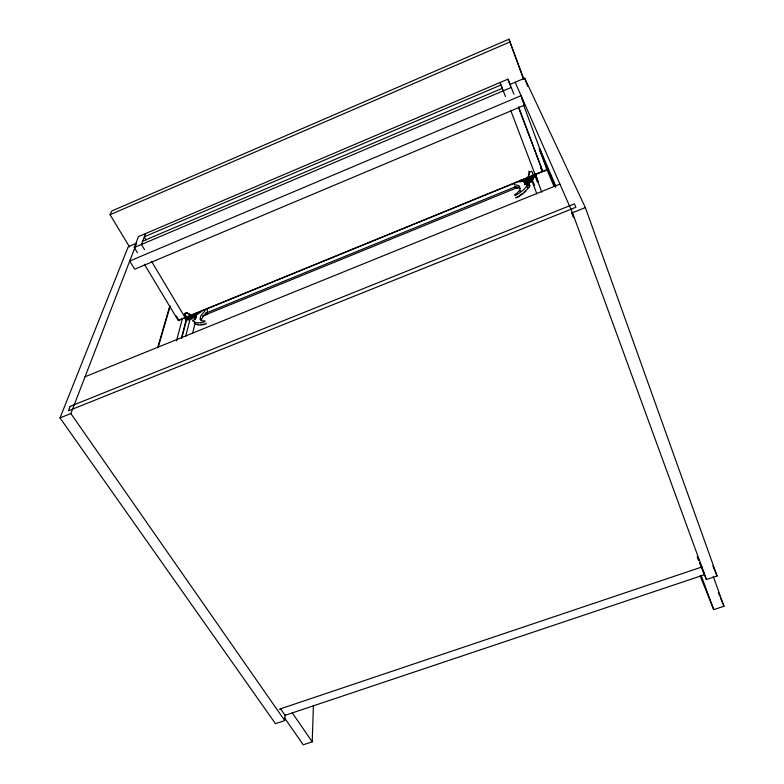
<?xml version="1.0" encoding="UTF-8"?>
<svg xmlns="http://www.w3.org/2000/svg" width="784" height="784" viewBox="0 0 784 784"><rect width="100%" height="100%" fill="white"/><g stroke="black" fill="none" stroke-linecap="round" stroke-linejoin="round"><path stroke-width="1.18" d="M201.302 320.803L201.929 318.412A14.318 5.331 -29.1 0 1 204.987 314.707L206.457 312.483L205.878 313.218M205.173 310.288L203.693 312.502A14.337 5.312 -29.1 0 0 200.626 316.207L200.067 319.157A14.386 5.331 -29.1 0 0 204.84 320.852L205.006 321.401L203.664 322.097A20.551 7.575 -29.1 0 1 200.782 322.655M284.474 717.801L303.251 744.8L312.218 741.85L313.424 705.355M136.612 243.177L128.253 246.725L60.015 417.901L275.468 723.671L284.729 720.574L285.102 714.489M189.228 317.402L193.521 315.913L194.422 317.442L195.931 316.824L195.167 314.727M192.688 333.004L194.981 323.557M195.931 316.824L196.069 316.256M192.482 316.344L192.599 315.864L193.05 316.618L192.443 318.598L188.464 320.117M192.786 315.472L195.196 319.549L192.786 315.472L189.806 316.697M195.363 318.52L193.099 314.56L195.383 318.412M192.354 316.128C192.854 318.226 186.641 321.077 188.189 317.834L188.689 318.676L186.847 319.431M190.698 317.5L191.002 314.894L186.915 312.875L184.603 313.825L186.621 317.206L186.053 319.392L190.698 317.5L191.002 314.894M185.71 336.356L190.149 318.774M181.427 338.09L186.592 318.128M181.692 338.521L186.229 320.891M186.053 319.392L186.308 317.03L190.933 315.139L187.043 313.09M186.465 320.96L184.769 317.961L186.357 320.538M176.518 340.873L182.417 318.618M196.421 317.53L195.118 315.335L195.539 314.737M158.152 347.439L170.02 306.593M157.662 347.635L169.903 305.613M528.896 179.33L528.71 178.85L533.914 176.723L534.1 177.204L528.896 179.33L528.034 177.057L529.435 172.862L528.112 177.262L546.889 169.579L539.294 149.058L539.813 148.842L555.738 185.994M185.161 318.539L185.485 317.628M515.911 197.166L515.754 197.882L517.244 197.441A21.687 8.34 -22.9 0 0 520.409 195.5L523.996 192.766A21.511 8.281 -22.9 0 0 526.093 190.698L527.171 189.356A13.073 5.047 -22.7 0 0 527.544 188.67L529.239 187.062L527.926 187.641M527.769 183.358C523.065 187.356 531.64 181.486 526.583 186.161A13.093 5.027 -22.8 0 1 526.201 186.837L525.133 188.189A21.54 8.252 -22.9 0 1 523.026 190.247L519.429 192.982A21.717 8.31 -22.9 0 1 516.254 194.922L514.765 195.373L514.931 194.657M145.52 233.583L141.424 244.471L144.55 249.704M137.416 252.722L134.27 247.509L138.503 236.572L507.914 79.155L513.951 94.217M60.015 417.901L70.864 413.55L136.181 244.294M201.047 319.117L201.263 318.618M129.556 246.96L110.054 214.708L111.759 210.984L508.934 39.2L523.545 78.41M190.11 315.854L185.21 318.069L185.739 317.344M519.841 191.355L520.419 190.453M201.576 310.866L200.92 311.709A5.753 2.097 -29.3 0 1 196.186 314.825L195.03 315.305M533.571 179.34L532.748 179.908M527.181 180.457A2.489 0.951 -22.5 0 1 526.652 182.241L524.682 183.574L523.722 181.084L525.251 179.977M526.368 182.564L525.741 182.055L526.142 182.976M205.251 313.904L204.487 314.707A15.112 5.625 -29.1 0 0 203.154 316.05M194.187 323.38L195.559 323.821A12.338 4.577 -29.2 0 0 195.922 324.184L196.911 324.635A20.364 7.546 -29.1 0 0 198.832 325.007L202.105 324.88A20.521 7.615 -29.1 0 0 204.977 324.331L206.319 323.635L206.153 323.086M517.411 187.837L516.774 187.954M517.264 196.608L517.95 196.637M522.605 193.413L518.959 196.01M527.181 180.712L527.75 181.349L526.074 182.035L525.231 179.83M185.21 318.069L185.71 317.53M195.432 313.561L196.774 312.924M525.995 181.525L526.074 182.035M110.054 214.708L510.188 41.846M509.541 84.633L524.682 78.194L585.364 207.593L717.105 575.985L706.443 579.552L703.081 571.32M142.668 241.158L502.309 88.298M134.27 247.509L511.403 87.396M524.574 105.164L134.691 269.216L129.713 261.043L521.076 95.677L524.574 105.164L521.811 98.843M526.172 182.701L525.858 181.976M528.259 179.144L527.093 179.624L527.75 181.349M529.514 173.058L529.239 172.333L531.836 171.275L533.404 175.42M178.84 320.176L184.603 317.716M192.423 314.619L527.465 177.625M187.494 316.854L178.311 320.607L144.334 264.218M190.336 315.638L529.318 177.096C530.739 178.458 534.933 173.568 534.57 175.244M532.375 175.792L542.783 171.588L518.606 106.732M184.74 318.069L193.08 314.668M535.541 174.656L526.172 178.38L529.131 186.131L529.876 185.72M544.341 171.157L547.575 169.844L523.643 105.144M189.777 316.805L192.756 315.589M185.798 318.97L190.443 317.069M207.299 312.542L515.059 186.915M525.241 182.75L532.032 179.987M531.875 180.261L529.171 181.133L528.161 178.899M526.044 183.005L526.662 182.28L525.848 182.3M202.448 316.06L516.607 187.895M524.545 184.652L532.493 181.418M536.442 180.232L537.481 179.81L534.894 173.303M525.407 180.31L524.124 180.83A6.125 2.323 -22.6 0 1 518.812 181.751L518.146 181.486M85.054 376.771L559.913 184.113M195.402 315.227L196.627 314.737C196.823 321.558 189.483 319.882 194.099 321.362L195.412 323.576M515.176 82.242L572.487 212.748L585.364 207.593M523.565 179.389L522.066 179.918A6.115 2.303 -22.6 0 1 520.615 180.261M279.241 709.246L702.327 566.832M700.092 575.76L713.734 609.619L723.985 606.248L713.254 576.465M195.98 316.285L194.795 316.432M204.33 324.106L200.861 324.556M201.449 322.616L197.519 322.783A20.384 7.517 -29.1 0 1 195.598 322.42L194.608 321.969A12.358 4.567 -29.2 0 1 194.246 321.607L194.099 321.362M527.74 183.309L525.192 184.338L523.722 181.084M516.264 186.984L517.401 187.023A15.954 6.164 -22.9 0 1 518.92 187.249M534.708 174.842L535.756 175.244M528.534 179.889L532.826 178.536L532.826 176.998L533.189 177.958M70.864 413.55L284.729 720.574M280.525 708.814L285.053 715.331L704.473 574.721L701.67 567.057M292.207 712.744L312.218 741.85M176.292 315.952L178.331 319.333M186.935 320.137L185.847 318.314L186.906 320.244M151.439 261.229L185.23 317.775M186.984 313.326L186.602 312.689L184.289 313.639L186.308 317.03M146.177 239.963L144.305 236.797L500.986 84.976L502.701 89.523M571.703 212.876L573.633 217.295L571.967 212.719M539.294 149.058L555.67 187.347M546.889 169.579L554.072 186.455M712.832 565.872L717.105 575.985M718.369 592.733L719.771 596.114M720.712 598.368L723.985 606.248M542.783 171.588L518.489 107.516M540.48 167.502L541.754 170.579M697.505 556.856L698.897 560.256M699.818 562.52L701.21 565.921M697.192 556.885L698.573 560.286M699.504 562.549L702.278 569.351M500.006 82.526L505.455 96.501M538.402 182.251L535.501 174.567M541.813 192.168L510.59 110.113M535.031 175.694L537.383 181.937M533.296 175.136L534.1 177.204M533.12 181.79L534.443 185.21M528.779 171.157L529.239 172.333M531.199 179.007L536.913 193.971M525.407 180.389L526.358 182.878M526.74 185.769L527.701 188.278M528.102 178.742L528.436 179.605M529.906 185.818L527.26 178.87M507.914 79.155L510.031 84.829M701.161 575.397L713.734 609.619M508.934 39.2L523.585 79.311M524.682 78.194L527.622 86.23M572.487 212.748L706.443 579.552M205.065 315.168L207.358 314.247L207.358 308.435M514.196 183.966L514.324 184.897L515.892 184.975A15.141 5.821 -22.9 0 1 519.38 186.131L520.106 188.719A15.19 5.841 -22.9 0 1 514.931 194.657M520.351 188.63A15.121 5.841 -22.9 0 0 516.852 187.464L515.294 187.376L515.166 186.445A1.372 0.529 -22.7 0 0 515.558 186.7M518.42 187.494A1.382 0.529 -22.7 0 1 516.842 188.444L516.529 188.503A1.382 0.529 -22.7 0 1 515.872 188.248M525.407 190.767A20.688 7.958 -22.9 0 1 524.124 192.09M526.76 181.535A1.49 0.568 -22.5 0 1 526.338 181.937M196.137 317.157A2.342 0.862 -29.3 0 1 195.128 317.059M198.705 324.458A19.571 7.262 -29.1 0 1 197.529 324.184M70.099 406.396L68.384 410.796L575.926 207.28L574.378 203.86L70.099 406.396"/></g></svg>
